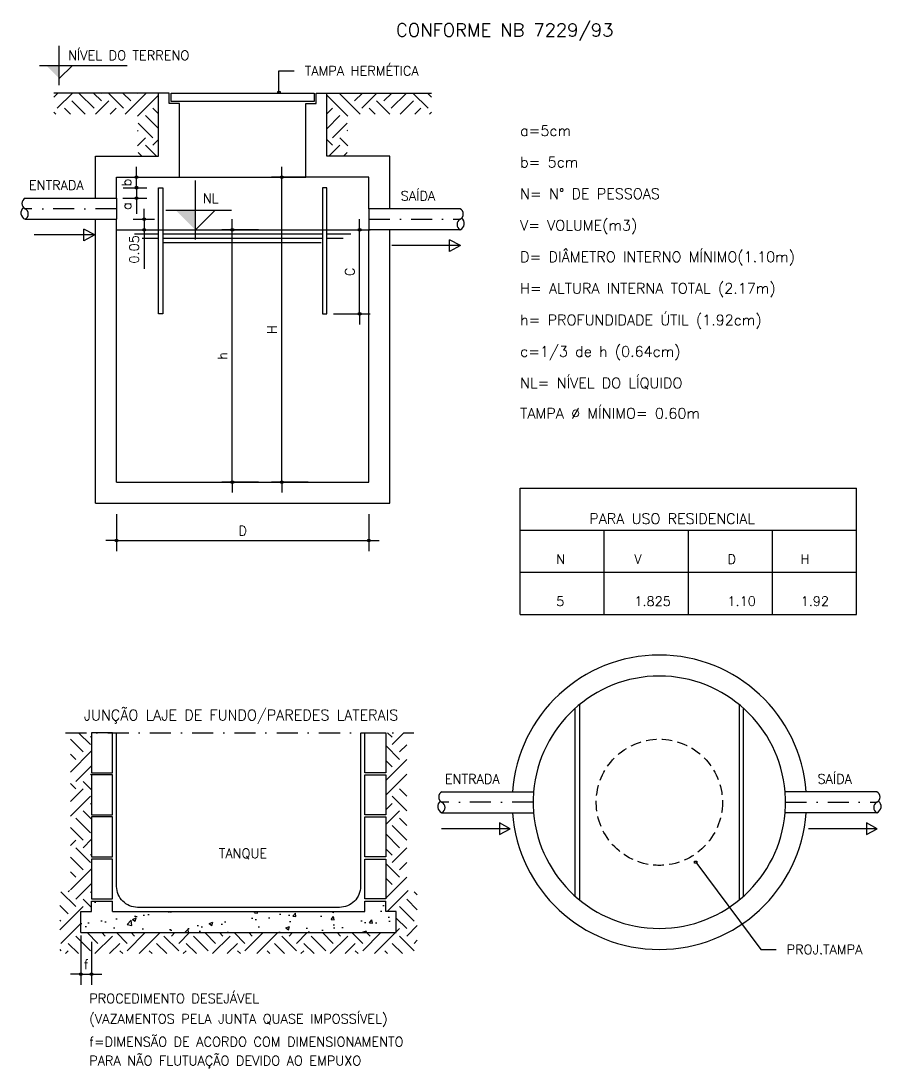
# Model space of a CAD drawing. Extents: x 181 to 3095, y 469 to 1019.
# Drawn here: x 1336.8 to 1745.9, y 504.5 to 1002.4 of the extents above; entities that cross this region are included whole.
import ezdxf
from ezdxf.enums import TextEntityAlignment as Align

# ---------------------------------------------------------------- set-up
doc = ezdxf.new("R2010")
doc.units = 0
doc.header["$LTSCALE"] = 20
for name, pattern in [('ACAD_ISO02W100', [15, 12, -3]), ('DASHDOT', [1, 0.5, -0.25, 0, -0.25]), ('HIDDEN', [0.375, 0.25, -0.125])]:
    doc.linetypes.add(name, pattern=pattern)
doc.layers.get('0').update_dxf_attribs({"linetype": 'CONTINUOUS'})
doc.layers.get('DEFPOINTS').update_dxf_attribs({"linetype": 'CONTINUOUS'})
for name, color, linetype in [('COTA', 13, 'CONTINUOUS'), ('EIXOS', 252, 'DASHDOT'), ('ESPEC', 2, 'CONTINUOUS'), ('ESTRUT', 5, 'CONTINUOUS'), ('HACHURA', 13, 'CONTINUOUS'), ('LINHAS', 7, 'CONTINUOUS'), ('LINVISTA', 13, 'CONTINUOUS'), ('PROJECAO', 13, 'HIDDEN'), ('REG60-100', 7, 'CONTINUOUS'), ('VEGET', 3, 'CONTINUOUS')]:
    doc.layers.add(name, color=color, linetype=linetype)
doc.styles.add('REGUA100', font='simplex.shx')
doc.styles.add('REGUA60', font='simplex.shx')
doc.styles.add('REGUA80', font='simplex.shx')
doc.dimstyles.get("Standard").update_dxf_attribs({"dimtxt": 0.18, "dimasz": 0.18, "dimexe": 0.18, "dimexo": 0.0625, "dimgap": 0.09, "dimtad": 0, "dimtih": 1, "dimtoh": 1, "dimdec": 4, "dimzin": 0, "dimdsep": 46, "dimtxsty": 'Standard', "dimcen": 0.09, "dimadec": 0, "dimazin": 0, "dimtfac": 1, "dimtdec": 4, "dimtofl": 0, "dimtmove": 0, "dimatfit": 3, "dimfxl": 1, "dimtolj": 1, "dimtzin": 0, "dimarcsym": 0})

# ---------------------------------------------------------------- blocks, each defined once
blk = doc.blocks.new('INDPONTO')
at = {"color": 4, "linetype": 'ByBlock'}
blk.add_lwpolyline([(-0.2, 0.2), (0.2, 0.2), (0.2, -0.2), (-0.2, -0.2)], close=True, dxfattribs=at)
blk = doc.blocks.new('NIVELCR')
at = {"linetype": 'ByBlock'}
for p, q in [((0, -1.25), (0, 6.25)), ((-3.75, 2.5), (12.92, 2.5)), ((0, 0), (2.5, 2.5))]:
    blk.add_line(p, q, dxfattribs=at)
blk.add_solid([(-2.5, 2.5), (0, 0), (0, 2.5)], dxfattribs=at)
at = {"color": 0, "linetype": 'ByBlock', "style": 'REGUA60', "width": 1.4}
blk.add_attdef('COTANIVEL', (1.66, 3.51), '', height=1.5, dxfattribs=at)
blk = doc.blocks.new('COTAPT')
at = {"color": 0, "linetype": 'ByBlock'}
blk.add_line((0, 0), (200, 0), dxfattribs=at)
at = {"color": 6, "linetype": 'ByBlock'}
blk.add_lwpolyline([(-20, 20), (20, 20), (20, -20), (-20, -20)], close=True, dxfattribs=at)
blk = doc.blocks.new('*D3')
at = {"color": 0, "linetype": 'ByBlock'}
for p, q in [((1484.07, 1024.06), (1501.57, 1024.06)), ((1496.57, 984.09), (1496.57, 1024.04)), ((1484.07, 984.06), (1501.57, 984.06))]:
    blk.add_line(p, q, dxfattribs=at)
at = {"layer": 'DEFPOINTS', "color": 0, "linetype": 'ByBlock'}
for p in [(1476.57, 1024.06), (1496.57, 1024.06), (1476.57, 984.06)]:
    blk.add_point(p, dxfattribs=at)
at = {"color": 0, "linetype": 'ByBlock', "xscale": 0.025, "yscale": 0.025, "zscale": 0.025}
for p, rotation in [((1496.57, 1024.06), 90), ((1496.57, 984.06), 270)]:
    blk.add_blockref('COTAPT', p, dxfattribs=dict(at, rotation=rotation))
at = {"color": 2, "linetype": 'ByBlock', "insert": (1491.87, 1004.06), "char_height": 4.5, "attachment_point": 5, "rotation": 90, "style": 'REGUA60'}
blk.add_mtext('\\A1;C', dxfattribs=at)
blk = doc.blocks.new('*D4')
at = {"color": 0, "linetype": 'ByBlock'}
for p, q in [((1383.27, 1044.06), (1394.54, 1044.06)), ((1389.54, 1044.04), (1389.54, 1039.09)), ((1383.05, 1039.06), (1394.54, 1039.06)), ((1389.54, 1039.06), (1389.54, 1031.57))]:
    blk.add_line(p, q, dxfattribs=at)
at = {"layer": 'DEFPOINTS', "color": 0, "linetype": 'ByBlock'}
for p in [(1375.77, 1044.06), (1389.54, 1044.06), (1375.55, 1039.06)]:
    blk.add_point(p, dxfattribs=at)
at = {"color": 0, "linetype": 'ByBlock', "xscale": 0.025, "yscale": 0.025, "zscale": 0.025}
for p, rotation in [((1389.54, 1044.06), 90), ((1389.54, 1039.06), 270)]:
    blk.add_blockref('COTAPT', p, dxfattribs=dict(at, rotation=rotation))
at = {"color": 2, "linetype": 'ByBlock', "insert": (1384.84, 1035.3), "char_height": 4.5, "attachment_point": 5, "rotation": 90, "style": 'REGUA60'}
blk.add_mtext('\\A1;a', dxfattribs=at)
blk = doc.blocks.new('*D5')
at = {"color": 0, "linetype": 'ByBlock'}
for p, q in [((1378.66, 1049.06), (1389.93, 1049.06)), ((1384.93, 1044.09), (1384.93, 1049.04)), ((1378.66, 1044.06), (1389.93, 1044.06))]:
    blk.add_line(p, q, dxfattribs=at)
at = {"layer": 'DEFPOINTS', "color": 0, "linetype": 'ByBlock'}
for p in [(1371.16, 1049.06), (1384.93, 1049.06), (1371.16, 1044.06)]:
    blk.add_point(p, dxfattribs=at)
at = {"color": 0, "linetype": 'ByBlock', "xscale": 0.025, "yscale": 0.025, "zscale": 0.025}
for p, rotation in [((1384.93, 1049.06), 90), ((1384.93, 1044.06), 270)]:
    blk.add_blockref('COTAPT', p, dxfattribs=dict(at, rotation=rotation))
at = {"color": 2, "linetype": 'ByBlock', "insert": (1380.23, 1046.56), "char_height": 4.5, "attachment_point": 5, "rotation": 90, "style": 'REGUA60'}
blk.add_mtext('\\A1;b', dxfattribs=at)
blk = doc.blocks.new('*D6')
at = {"color": 0, "linetype": 'ByBlock'}
for p, q in [((1384.6, 1029.06), (1394.85, 1029.06)), ((1389.85, 1029.04), (1389.85, 1024.09)), ((1389.85, 1024.06), (1389.85, 1005.42)), ((1392.27, 1024.06), (1394.85, 1024.06))]:
    blk.add_line(p, q, dxfattribs=at)
at = {"layer": 'DEFPOINTS', "color": 0, "linetype": 'ByBlock'}
for p in [(1377.1, 1029.06), (1389.85, 1029.06), (1384.77, 1024.06)]:
    blk.add_point(p, dxfattribs=at)
at = {"color": 0, "linetype": 'ByBlock', "xscale": 0.025, "yscale": 0.025, "zscale": 0.025}
for p, rotation in [((1389.85, 1029.06), 90), ((1389.85, 1024.06), 270)]:
    blk.add_blockref('COTAPT', p, dxfattribs=dict(at, rotation=rotation))
at = {"color": 2, "linetype": 'ByBlock', "insert": (1385.15, 1014.73), "char_height": 4.5, "attachment_point": 5, "rotation": 90, "style": 'REGUA60'}
blk.add_mtext('\\A1;0.05', dxfattribs=at)
blk = doc.blocks.new('*D7')
at = {"color": 0, "linetype": 'ByBlock'}
for p, q in [((1448.51, 1024.06), (1431.01, 1024.06)), ((1436.01, 904.09), (1436.01, 1024.04)), ((1448.51, 904.06), (1431.01, 904.06))]:
    blk.add_line(p, q, dxfattribs=at)
at = {"layer": 'DEFPOINTS', "color": 0, "linetype": 'ByBlock'}
for p in [(1436.01, 1024.06), (1456.01, 1024.06), (1456.01, 904.06)]:
    blk.add_point(p, dxfattribs=at)
at = {"color": 0, "linetype": 'ByBlock', "xscale": 0.025, "yscale": 0.025, "zscale": 0.025}
for p, rotation in [((1436.01, 1024.06), 90), ((1436.01, 904.06), 270)]:
    blk.add_blockref('COTAPT', p, dxfattribs=dict(at, rotation=rotation))
at = {"color": 2, "linetype": 'ByBlock', "insert": (1431.31, 964.06), "char_height": 4.5, "attachment_point": 5, "rotation": 90, "style": 'REGUA60'}
blk.add_mtext('\\A1;h', dxfattribs=at)
blk = doc.blocks.new('*D8')
at = {"color": 0, "linetype": 'ByBlock'}
for p, q in [((1472.11, 1049.06), (1454.61, 1049.06)), ((1459.61, 904.09), (1459.61, 1049.04)), ((1472.11, 904.06), (1454.61, 904.06))]:
    blk.add_line(p, q, dxfattribs=at)
at = {"layer": 'DEFPOINTS', "color": 0, "linetype": 'ByBlock'}
for p in [(1459.61, 1049.06), (1479.61, 1049.06), (1479.61, 904.06)]:
    blk.add_point(p, dxfattribs=at)
at = {"color": 0, "linetype": 'ByBlock', "xscale": 0.025, "yscale": 0.025, "zscale": 0.025}
for p, rotation in [((1459.61, 1049.06), 90), ((1459.61, 904.06), 270)]:
    blk.add_blockref('COTAPT', p, dxfattribs=dict(at, rotation=rotation))
at = {"color": 2, "linetype": 'ByBlock', "insert": (1454.91, 976.56), "char_height": 4.5, "attachment_point": 5, "rotation": 90, "style": 'REGUA60'}
blk.add_mtext('\\A1;H', dxfattribs=at)
blk = doc.blocks.new('*D9')
at = {"color": 0, "linetype": 'ByBlock'}
for p, q in [((1380.93, 888.76), (1380.93, 871.26)), ((1500.93, 888.76), (1500.93, 871.26)), ((1380.96, 876.26), (1500.91, 876.26))]:
    blk.add_line(p, q, dxfattribs=at)
at = {"layer": 'DEFPOINTS', "color": 0, "linetype": 'ByBlock'}
for p in [(1380.93, 896.26), (1500.93, 896.26), (1500.93, 876.26)]:
    blk.add_point(p, dxfattribs=at)
at = {"color": 0, "linetype": 'ByBlock', "xscale": 0.025, "yscale": 0.025, "zscale": 0.025, "rotation": 180}
blk.add_blockref('COTAPT', (1380.93, 876.26), dxfattribs=at)
at = {"color": 0, "linetype": 'ByBlock', "xscale": 0.025, "yscale": 0.025, "zscale": 0.025}
blk.add_blockref('COTAPT', (1500.93, 876.26), dxfattribs=at)
at = {"color": 2, "linetype": 'ByBlock', "insert": (1440.93, 880.96), "char_height": 4.5, "attachment_point": 5, "style": 'REGUA60'}
blk.add_mtext('\\A1;D', dxfattribs=at)
blk = doc.blocks.new('*D19')
at = {"color": 0, "linetype": 'ByBlock'}
for p, q in [((227.42, 539.36), (227.42, 515.87)), ((232.42, 536.27), (232.42, 515.87)), ((227.44, 520.87), (232.39, 520.87))]:
    blk.add_line(p, q, dxfattribs=at)
at = {"layer": 'DEFPOINTS', "color": 0, "linetype": 'ByBlock'}
for p in [(227.42, 546.86), (232.42, 543.77), (232.42, 520.87)]:
    blk.add_point(p, dxfattribs=at)
at = {"color": 0, "linetype": 'ByBlock', "xscale": 0.025, "yscale": 0.025, "zscale": 0.025, "rotation": 180}
blk.add_blockref('COTAPT', (227.42, 520.87), dxfattribs=at)
at = {"color": 0, "linetype": 'ByBlock', "xscale": 0.025, "yscale": 0.025, "zscale": 0.025}
blk.add_blockref('COTAPT', (232.42, 520.87), dxfattribs=at)
at = {"color": 2, "linetype": 'ByBlock', "insert": (229.92, 525.57), "char_height": 4.5, "attachment_point": 5, "style": 'REGUA60'}
blk.add_mtext('\\A1;f', dxfattribs=at)

msp = doc.modelspace()

# ---------------------------------------------------------------- hatches: boundary and pattern name
at = {"layer": 'HACHURA'}
h = msp.add_hatch(dxfattribs=at)
h.set_pattern_fill('SOLO2', color=256, scale=35, style=0)
h.set_pattern_definition([(45, (251.526, -92.677), (7, 21), [19.799, -19.799]), (45, (255.026, -96.177), (7, 21), [19.799, -19.799]), (315, (258.526, -96.177), (21, 7), [9.8995, -9.8995]), (315, (262.026, -92.677), (21, 7), [9.8995, -9.8995]), (315, (265.526, -89.177), (21, 7), [9.8995, -9.8995]), (315, (269.026, -85.677), (21, 7), [9.8995, -9.8995])])
h.paths.add_polyline_path([(1352.36, 968.074), (1352.36, 958.074), (1392.22, 958.074), (1392.22, 938.074), (1402.22, 938.074), (1402.22, 968.074)])
h = msp.add_hatch(dxfattribs=at)
h.set_pattern_fill('SOLO2', color=256, scale=35, style=0)
h.set_pattern_definition([(135, (2632.914, -92.677), (-7, 21), [19.799, -19.799]), (135, (2629.414, -96.177), (-7, 21), [19.799, -19.799]), (225, (2625.914, -96.177), (-21, 7), [9.8995, -9.8995]), (225, (2622.414, -92.677), (-21, 7), [9.8995, -9.8995]), (225, (2618.914, -89.177), (-21, 7), [9.8995, -9.8995]), (225, (2615.414, -85.677), (-21, 7), [9.8995, -9.8995])])
h.paths.add_polyline_path([(1482.22, 968.074), (1482.22, 938.074), (1492.22, 938.074), (1492.22, 958.074), (1532.08, 958.074), (1532.08, 968.074)])
h = msp.add_hatch(dxfattribs=at)
h.set_pattern_fill('SOLO2,_O', color=256, scale=35)
h.set_pattern_definition([(45, (-334.706, 42.244), (7, 21), [19.79899, -19.79899]), (45, (-331.206, 38.744), (7, 21), [19.79899, -19.79899]), (315, (-327.706, 38.744), (21, 7), [9.8995, -9.8995]), (315, (-324.206, 42.244), (21, 7), [9.8995, -9.8995]), (315, (-320.706, 45.744), (21, 7), [9.8995, -9.8995]), (315, (-317.206, 49.244), (21, 7), [9.8995, -9.8995])])
h.paths.add_polyline_path([(1370.286, 663.874), (1360.286, 663.874), (1360.286, 588.874), (1355.286, 588.874), (1355.286, 558.874), (1440.286, 558.874), (1440.286, 568.874), (1365.286, 568.874), (1365.286, 578.874), (1370.286, 578.874)])
h.paths.add_polyline_path([(1525.286, 588.874), (1520.286, 588.874), (1520.286, 663.874), (1510.286, 663.874), (1510.286, 644.874), (1510.286, 578.874), (1515.286, 578.874), (1515.286, 568.874), (1440.286, 568.874), (1440.286, 558.874), (1525.286, 558.874)])
h = msp.add_hatch(dxfattribs=at)
h.set_pattern_fill('AR-CONC,_O', color=256, scale=0.1)
h.set_pattern_definition([(50, (-334.706, 38.744), (18.21847, -1.59391), [1.905, -20.955]), (355, (-334.706, 38.744), (-3.52428, 19.10566), [1.524, -16.764]), (100.451, (-333.188, 38.612), (14.69425, 17.51167), [1.619, -17.809]), (46.1842, (-334.706, 43.824), (27.1079, -4.20423), [2.8575, -31.4325]), (96.6356, (-332.447, 43.474), (23.74042, 24.74256), [2.4285, -26.7135]), (351.184, (-334.706, 43.824), (23.74046, 24.7425), [2.286, -25.146]), (21, (-332.166, 42.554), (15.16149, -10.22655), [1.905, -20.955]), (326, (-332.166, 42.554), (6.1802, 18.4188), [1.524, -16.764]), (71.4514, (-330.902, 41.702), (21.34165, 8.19229), [1.619, -17.809]), (37.5, (-334.706, 38.7444), (0.30886, 8.455504), [0, -16.5608, 0, -17.018, 0, -16.8275]), (7.5, (-334.706, 38.744), (6.681966, 10.018057), [0, -9.7028, 0, -16.1798, 0, -6.4135]), (327.5, (-340.37, 38.7444), (13.55906, -0.572874), [0, -6.35, 0, -19.812, 0, -26.289]), (317.5, (-342.91, 38.744), (14.81292, 2.54265), [0, -8.255, 0, -13.1572, 0, -18.669])])
h.paths.add_polyline_path([(1380.286, 578.874), (1380.286, 583.874), (1370.286, 583.874), (1370.286, 578.874), (1365.286, 578.874), (1365.286, 568.874), (1515.286, 568.874), (1515.286, 578.874), (1510.286, 578.874), (1510.286, 583.874), (1500.286, 583.874), (1500.286, 578.874)])

# ---------------------------------------------------------------- linework, layer by layer
at = {"linetype": 'ByBlock'}
for p, q in [((1419.756, 898.387), (1419.756, 926.512)), ((1405.693, 912.449), (1436.943, 912.449)), ((1419.756, 903.074), (1429.131, 912.449))]:
    msp.add_line(p, q, dxfattribs=at)
for p, q in [((1338.771, 918.074), (1382.22, 918.074)), ((1545.669, 913.074), (1502.22, 913.074)), ((1338.771, 908.074), (1382.22, 908.074)), ((1545.669, 903.074), (1502.22, 903.074)), ((1536.962, 635.854), (1580.411, 635.854)), ((1743.86, 635.854), (1700.411, 635.854)), ((1536.962, 625.854), (1580.411, 625.854)), ((1743.86, 625.854), (1700.411, 625.854))]:
    msp.add_line(p, q)
at = {"color": 4, "linetype": 'ByBlock'}
for p, q in [((1371.92, 900.634), (1366.739, 903.416)), ((1366.739, 897.852), (1366.739, 903.416)), ((1371.92, 900.634), (1366.739, 897.852)), ((1545.851, 895.523), (1540.67, 898.305)), ((1540.67, 892.74), (1540.67, 898.305)), ((1545.851, 895.523), (1540.67, 892.74))]:
    msp.add_line(p, q, dxfattribs=at)
for points in [[(1564.353, 615.52), (1569.535, 618.302), (1564.353, 621.084)], [(1738.862, 615.52), (1744.043, 618.302), (1738.862, 621.084)]]:
    msp.add_lwpolyline(points, close=True, dxfattribs=at)
for centre, radius, start, end in [((1340.104, 915.574), 2.833, 118.07249, 241.92751), ((1340.021, 911.074), 3.25, 127.7637, 247.38014), ((1337.437, 910.574), 2.833, 298.07249, 61.92751), ((1544.336, 910.574), 2.833, 298.07249, 61.92751), ((1547.003, 905.574), 2.833, 118.07249, 241.92751), ((1544.419, 906.074), 3.25, 292.61986, 52.2363), ((1538.295, 633.354), 2.833, 118.07249, 241.92751), ((1640.411, 630.854), 60, 175.23636, 184.78019), ((1640.411, 630.854), 60, 355.21981, 4.76364), ((1742.527, 633.354), 2.833, 298.07249, 61.92751), ((1538.212, 628.854), 3.25, 127.7637, 247.38014), ((1535.629, 628.354), 2.833, 298.07249, 61.92751), ((1745.194, 628.354), 2.833, 118.07249, 241.92751), ((1742.61, 628.854), 3.25, 292.61986, 52.2363)]:
    msp.add_arc(centre, radius, start, end)
at = {"linetype": 'ByBlock'}
msp.add_solid([(1410.381, 912.449), (1419.756, 903.074), (1419.756, 912.449)], dxfattribs=at)
at = {"layer": 'DEFPOINTS', "color": 0, "linetype": 'ByBlock'}
for p in [(1602.411, 691.681), (1678.411, 691.681)]:
    msp.add_point(p, dxfattribs=at)
at = {"layer": 'EIXOS'}
for p, q in [((1382.22, 913.074), (1338.771, 913.074)), ((1502.22, 908.074), (1545.669, 908.074)), ((1357.926, 663.874), (1523.637, 663.874)), ((1580.411, 630.854), (1536.962, 630.854)), ((1700.411, 630.854), (1743.86, 630.854))]:
    msp.add_line(p, q, dxfattribs=at)
at = {"layer": 'ESPEC'}
for p, q in [((1459.503, 968.328), (1459.503, 978.65)), ((1459.503, 978.65), (1466.773, 978.65)), ((1371.92, 900.634), (1343.01, 900.634)), ((1545.851, 895.523), (1513.097, 895.523)), ((1569.535, 618.302), (1536.78, 618.302)), ((1744.043, 618.302), (1711.288, 618.302)), ((1657.695, 602.356), (1688.654, 560.875)), ((1688.654, 560.875), (1695.923, 560.875))]:
    msp.add_line(p, q, dxfattribs=at)
at = {"layer": 'ESTRUT'}
for p, q in [((1402.22, 938.074), (1402.22, 968.074)), ((1407.22, 968.074), (1402.22, 968.074)), ((1407.22, 963.074), (1407.22, 968.074)), ((1477.22, 963.074), (1477.22, 968.074)), ((1477.22, 968.074), (1482.22, 968.074)), ((1482.22, 938.074), (1482.22, 968.074)), ((1412.22, 963.074), (1407.22, 963.074)), ((1412.22, 928.074), (1412.22, 963.074)), ((1472.22, 963.074), (1477.22, 963.074)), ((1472.22, 928.074), (1472.22, 963.074)), ((1372.22, 938.074), (1402.22, 938.074)), ((1372.22, 918.074), (1372.22, 938.074)), ((1512.22, 938.074), (1482.22, 938.074)), ((1512.22, 913.074), (1512.22, 938.074)), ((1382.22, 928.074), (1412.22, 928.074)), ((1382.22, 918.074), (1382.22, 928.074)), ((1502.22, 928.074), (1472.22, 928.074)), ((1502.22, 913.074), (1502.22, 928.074)), ((1372.22, 918.074), (1382.22, 918.074)), ((1512.22, 913.074), (1502.22, 913.074)), ((1372.22, 908.074), (1382.22, 908.074)), ((1372.22, 773.074), (1372.22, 908.074)), ((1382.22, 783.074), (1382.22, 908.074)), ((1502.22, 783.074), (1502.22, 903.074)), ((1512.22, 903.074), (1502.22, 903.074)), ((1512.22, 773.074), (1512.22, 903.074)), ((1382.22, 783.074), (1502.22, 783.074)), ((1372.22, 773.074), (1512.22, 773.074)), ((1570.411, 635.854), (1580.62, 635.854)), ((1710.411, 635.854), (1700.202, 635.854)), ((1570.411, 625.854), (1580.62, 625.854)), ((1710.411, 625.854), (1700.202, 625.854)), ((1370.286, 578.874), (1370.286, 583.874)), ((1370.286, 583.874), (1380.286, 583.874)), ((1380.286, 578.874), (1380.286, 583.874)), ((1500.286, 583.874), (1510.286, 583.874)), ((1500.286, 578.874), (1500.286, 583.874)), ((1510.286, 578.874), (1510.286, 583.874)), ((1365.286, 568.874), (1365.286, 578.874)), ((1365.286, 578.874), (1370.286, 578.874)), ((1380.286, 578.874), (1500.286, 578.874)), ((1515.286, 578.874), (1510.286, 578.874)), ((1515.286, 568.874), (1515.286, 578.874)), ((1365.286, 568.874), (1515.286, 568.874))]:
    msp.add_line(p, q, dxfattribs=at)
for radius, start, end in [(70, 4.09604, 175.90396), (60, 4.78019, 175.21981), (70, 184.09604, 355.90396), (60, 184.78019, 355.21981)]:
    msp.add_arc((1640.411, 630.854), radius, start, end, dxfattribs=at)
at = {"layer": 'HACHURA'}
for points in [[(1370.286, 644.874), (1380.286, 644.874), (1380.286, 663.874), (1370.286, 663.874)], [(1510.286, 644.874), (1500.286, 644.874), (1500.286, 663.874), (1510.286, 663.874)], [(1370.286, 624.874), (1380.286, 624.874), (1380.286, 643.874), (1370.286, 643.874)], [(1510.286, 624.874), (1500.286, 624.874), (1500.286, 643.874), (1510.286, 643.874)], [(1370.286, 604.874), (1380.286, 604.874), (1380.286, 623.874), (1370.286, 623.874)], [(1510.286, 604.874), (1500.286, 604.874), (1500.286, 623.874), (1510.286, 623.874)], [(1370.286, 584.874), (1380.286, 584.874), (1380.286, 603.874), (1370.286, 603.874)], [(1510.286, 584.874), (1500.286, 584.874), (1500.286, 603.874), (1510.286, 603.874)]]:
    msp.add_lwpolyline(points, close=True, dxfattribs=at)
at = {"layer": 'LINHAS'}
for p, q in [((1382.22, 918.074), (1382.22, 908.074)), ((1502.22, 913.074), (1502.22, 903.074)), ((1574.214, 780.203), (1734.214, 780.203)), ((1574.214, 720.203), (1574.214, 780.203)), ((1734.214, 720.203), (1734.214, 780.203)), ((1574.214, 760.203), (1734.214, 760.203)), ((1614.214, 720.203), (1614.214, 760.203)), ((1654.214, 720.203), (1654.214, 760.203)), ((1694.214, 720.203), (1694.214, 760.203)), ((1574.214, 740.203), (1734.214, 740.203)), ((1574.214, 720.203), (1734.214, 720.203)), ((1574.214, 720.203), (1734.214, 720.203)), ((1602.411, 677.287), (1602.411, 584.421)), ((1678.411, 677.287), (1678.411, 584.421)), ((1600.411, 586.133), (1600.411, 675.575)), ((1680.411, 586.133), (1680.411, 675.575))]:
    msp.add_line(p, q, dxfattribs=at)
for points in [[(1476.22, 964.074), (1408.22, 964.074), (1408.22, 968.074), (1476.22, 968.074)], [(1404.22, 863.074), (1402.22, 863.074), (1402.22, 923.074), (1404.22, 923.074)], [(1480.22, 863.074), (1482.22, 863.074), (1482.22, 923.074), (1480.22, 923.074)]]:
    msp.add_lwpolyline(points, close=True, dxfattribs=at)
at = {"layer": 'LINVISTA'}
for p, q in [((1412.22, 928.074), (1472.22, 928.074)), ((1382.22, 903.074), (1502.22, 903.074))]:
    msp.add_line(p, q, dxfattribs=at)
at = {"layer": 'LINVISTA', "color": 253, "linetype": 'ACAD_ISO02W100'}
for p, q in [((1390.778, 901.074), (1402.22, 901.074)), ((1394.414, 899.074), (1402.22, 899.074)), ((1404.22, 901.074), (1480.22, 901.074)), ((1404.22, 899.074), (1480.22, 899.074)), ((1404.804, 897.074), (1479.636, 897.074)), ((1482.22, 901.074), (1493.663, 901.074)), ((1482.22, 899.074), (1490.026, 899.074))]:
    msp.add_line(p, q, dxfattribs=at)
at = {"layer": 'LINVISTA'}
msp.add_lwpolyline([(1498.286, 663.874), (1498.286, 590.874, -0.4142136), (1488.286, 580.874), (1392.286, 580.874, -0.4142136), (1382.286, 590.874), (1382.286, 663.874)], format="xyb", dxfattribs=at)
at = {"layer": 'PROJECAO'}
msp.add_circle((1640.411, 630.854), 30, dxfattribs=at)
at = {"layer": 'VEGET'}
for p, q in [((1402.22, 968.074), (1352.36, 968.074)), ((1482.22, 968.074), (1532.08, 968.074))]:
    msp.add_line(p, q, dxfattribs=at)

# ---------------------------------------------------------------- block references
at = {"layer": 'ESPEC'}
ref = msp.add_blockref('NIVELCR', (1355.029, 974.978), dxfattribs=dict(at, xscale=2.5, yscale=2.5, zscale=2.5))
ref.add_attrib('COTANIVEL', 'NÍVEL DO TERRENO', (1359.182, 983.758), dxfattribs={"layer": '0', "color": 0, "linetype": 'ByBlock', "height": 4.5, "style": 'REGUA60'})
at = {"layer": 'ESPEC', "xscale": 2.5, "yscale": 2.5, "zscale": 2.5, "rotation": 90}
for p in [(1459.503, 968.328), (1657.695, 602.356)]:
    msp.add_blockref('INDPONTO', p, dxfattribs=at)

# ---------------------------------------------------------------- texts
at = {"layer": 'ESPEC', "style": 'REGUA60'}
for s, p in [('TAMPA HERMÉTICA', (1471.773, 978.65)), ('ENTRADA', (1340.597, 924.28)), ('SAÍDA', (1517.42, 919.169)), ('NL', (1423.251, 918.004)), ('ENTRADA', (1538.443, 641.948)), ('SAÍDA', (1715.612, 641.948)), ('PROJ.TAMPA ', (1700.923, 560.875))]:
    msp.add_text(s, height=4.5, dxfattribs=at).set_placement(p, align=Align.MIDDLE_LEFT)
at = {"layer": 'REG60-100'}
for s, height, style, p in [('CONFORME NB 7229/93', 6.25, 'REGUA100', (1515.148, 994.93)), ('a=5cm', 5, 'REGUA80', (1574.214, 947.698)), ('b= 5cm', 5, 'REGUA80', (1574.214, 932.698)), ('N= N%%D DE PESSOAS', 5, 'REGUA80', (1574.214, 917.698)), ('V= VOLUME(m3)', 5, 'REGUA80', (1574.214, 902.698)), ('D= DIÂMETRO INTERNO MÍNIMO(1.10m)', 5, 'REGUA80', (1574.214, 887.698)), ('H= ALTURA INTERNA TOTAL (2.17m)', 5, 'REGUA80', (1574.214, 872.698)), ('h= PROFUNDIDADE ÚTIL (1.92cm)', 5, 'REGUA80', (1574.214, 857.698)), ('c=1/3 de h (0.64cm)', 5, 'REGUA80', (1574.214, 842.698)), ('NL= NÍVEL DO LÍQUIDO', 5, 'REGUA80', (1574.214, 827.698)), ('TAMPA %%c MÍNIMO= 0.60m', 5, 'REGUA80', (1574.214, 813.258)), ('PARA USO RESIDENCIAL', 5, 'REGUA80', (1607.053, 763.22)), ('N', 4.5, 'REGUA60', (1591.389, 744.19)), ('V', 4.5, 'REGUA60', (1628.51, 744.19)), ('D', 4.5, 'REGUA60', (1672.807, 744.19)), ('H', 4.5, 'REGUA60', (1707.599, 744.19)), ('5', 4.5, 'REGUA60', (1591.389, 724.19)), ('1.825', 4.5, 'REGUA60', (1628.51, 724.19)), ('1.10', 4.5, 'REGUA60', (1672.807, 724.19)), ('1.92', 4.5, 'REGUA60', (1707.599, 724.19)), ('JUNÇÃO LAJE DE FUNDO/PAREDES LATERAIS', 5, 'REGUA80', (1366.678, 669.814)), ('TANQUE', 4.5, 'REGUA60', (1430.909, 604.306)), ('PROCEDIMENTO DESEJÁVEL', 4.5, 'REGUA60', (1369.233, 535.307)), ('(VAZAMENTOS PELA JUNTA QUASE IMPOSSÍVEL)', 4.5, 'REGUA60', (1369.233, 525.629)), ('f=DIMENSÃO DE ACORDO COM DIMENSIONAMENTO ', 4.5, 'REGUA60', (1369.233, 514.746)), ('PARA NÃO FLUTUAÇÃO DEVIDO AO EMPUXO', 4.5, 'REGUA60', (1369.233, 505.759))]:
    msp.add_text(s, height=height, dxfattribs=dict(at, style=style)).set_placement(p)

# ---------------------------------------------------------------- dimensions: what is measured, and where the dimension line sits
at = {"layer": 'COTA'}
for base, p1, p2, text, picture, middle, set_off in [((1391.688, 928.074), (1377.916, 923.074), (1377.916, 928.074), 'b', '*D5', (1391.688, 925.574), (6.758, -120.988)), ((1391.688, 923.074), (1377.691, 918.074), (1377.916, 923.074), 'a', '*D4', (1391.688, 914.314), (2.143, -120.988)), ((1395.332, 908.074), (1390.257, 903.074), (1382.582, 908.074), '0.05', '*D6', (1395.332, 893.742), (5.482, -120.988))]:
    dim = msp.add_linear_dim(base=base, p1=p1, p2=p2, angle=90, text=text, dimstyle='Standard', override={"dimscale": 2.5, "dimtxt": 1.8, "dimasz": 0.01, "dimexe": 2, "dimexo": 3, "dimgap": 0.98, "dimtad": 1, "dimtih": 0, "dimtoh": 0, "dimdec": 2, "dimrnd": 0.5, "dimzin": 8, "dimlunit": 6, "dimtxsty": 'REGUA60', "dimblk": 'COTAPT', "dimcen": 4, "dimdle": 4, "dimclrt": 2, "dimaunit": 1}, dxfattribs=at)
    dim.commit()
    dim.dimension.update_dxf_attribs({"geometry": picture, "text_midpoint": middle, "dimtype": 160, "insert": set_off})
for base, p1, p2, text, picture, middle in [((1460.899, 928.074), (1480.899, 783.074), (1480.899, 928.074), 'H', '*D8', (1456.199, 855.574)), ((1437.297, 903.074), (1457.297, 783.074), (1457.297, 903.074), 'h', '*D7', (1432.597, 843.074)), ((1497.862, 903.074), (1477.862, 863.074), (1477.862, 903.074), 'C', '*D3', (1493.162, 883.074))]:
    dim = msp.add_linear_dim(base=base, p1=p1, p2=p2, angle=90, text=text, dimstyle='Standard', override={"dimscale": 2.5, "dimtxt": 1.8, "dimasz": 0.01, "dimexe": 2, "dimexo": 3, "dimgap": 0.98, "dimtad": 1, "dimtih": 0, "dimtoh": 0, "dimdec": 2, "dimrnd": 0.5, "dimzin": 8, "dimlunit": 6, "dimtxsty": 'REGUA60', "dimblk": 'COTAPT', "dimcen": 4, "dimdle": 4, "dimclrt": 2, "dimaunit": 1}, dxfattribs=at)
    dim.commit()
    dim.dimension.update_dxf_attribs({"geometry": picture, "text_midpoint": middle, "insert": (1.287, -120.988)})
dim = msp.add_linear_dim(base=(1502.22, 755.276), p1=(1382.22, 775.276), p2=(1502.22, 775.276), text='D', dimstyle='Standard', override={"dimscale": 2.5, "dimtxt": 1.8, "dimasz": 0.01, "dimexe": 2, "dimexo": 3, "dimgap": 0.98, "dimtad": 1, "dimtih": 0, "dimtoh": 0, "dimdec": 2, "dimrnd": 0.5, "dimzin": 8, "dimlunit": 6, "dimtxsty": 'REGUA60', "dimblk": 'COTAPT', "dimcen": 4, "dimdle": 4, "dimclrt": 2, "dimaunit": 1}, dxfattribs=at)
dim.commit()
dim.dimension.update_dxf_attribs({"geometry": '*D9', "text_midpoint": (1442.22, 759.976), "insert": (1.287, -120.988)})
dim = msp.add_linear_dim(base=(1370.286, 549.093), p1=(1365.286, 575.079), p2=(1370.286, 571.992), text='f', dimstyle='Standard', override={"dimscale": 2.5, "dimtxt": 1.8, "dimasz": 0.01, "dimexe": 2, "dimexo": 3, "dimgap": 0.98, "dimtad": 1, "dimtih": 0, "dimtoh": 0, "dimdec": 2, "dimrnd": 0.5, "dimzin": 8, "dimlunit": 6, "dimtxsty": 'REGUA60', "dimblk": 'COTAPT', "dimcen": 4, "dimdle": 4, "dimclrt": 2, "dimaunit": 1}, dxfattribs=at)
dim.commit()
dim.dimension.update_dxf_attribs({"geometry": '*D19', "text_midpoint": (1367.786, 549.093), "dimtype": 160, "insert": (1137.867, 28.221)})

doc.saveas('drawing.dxf')
